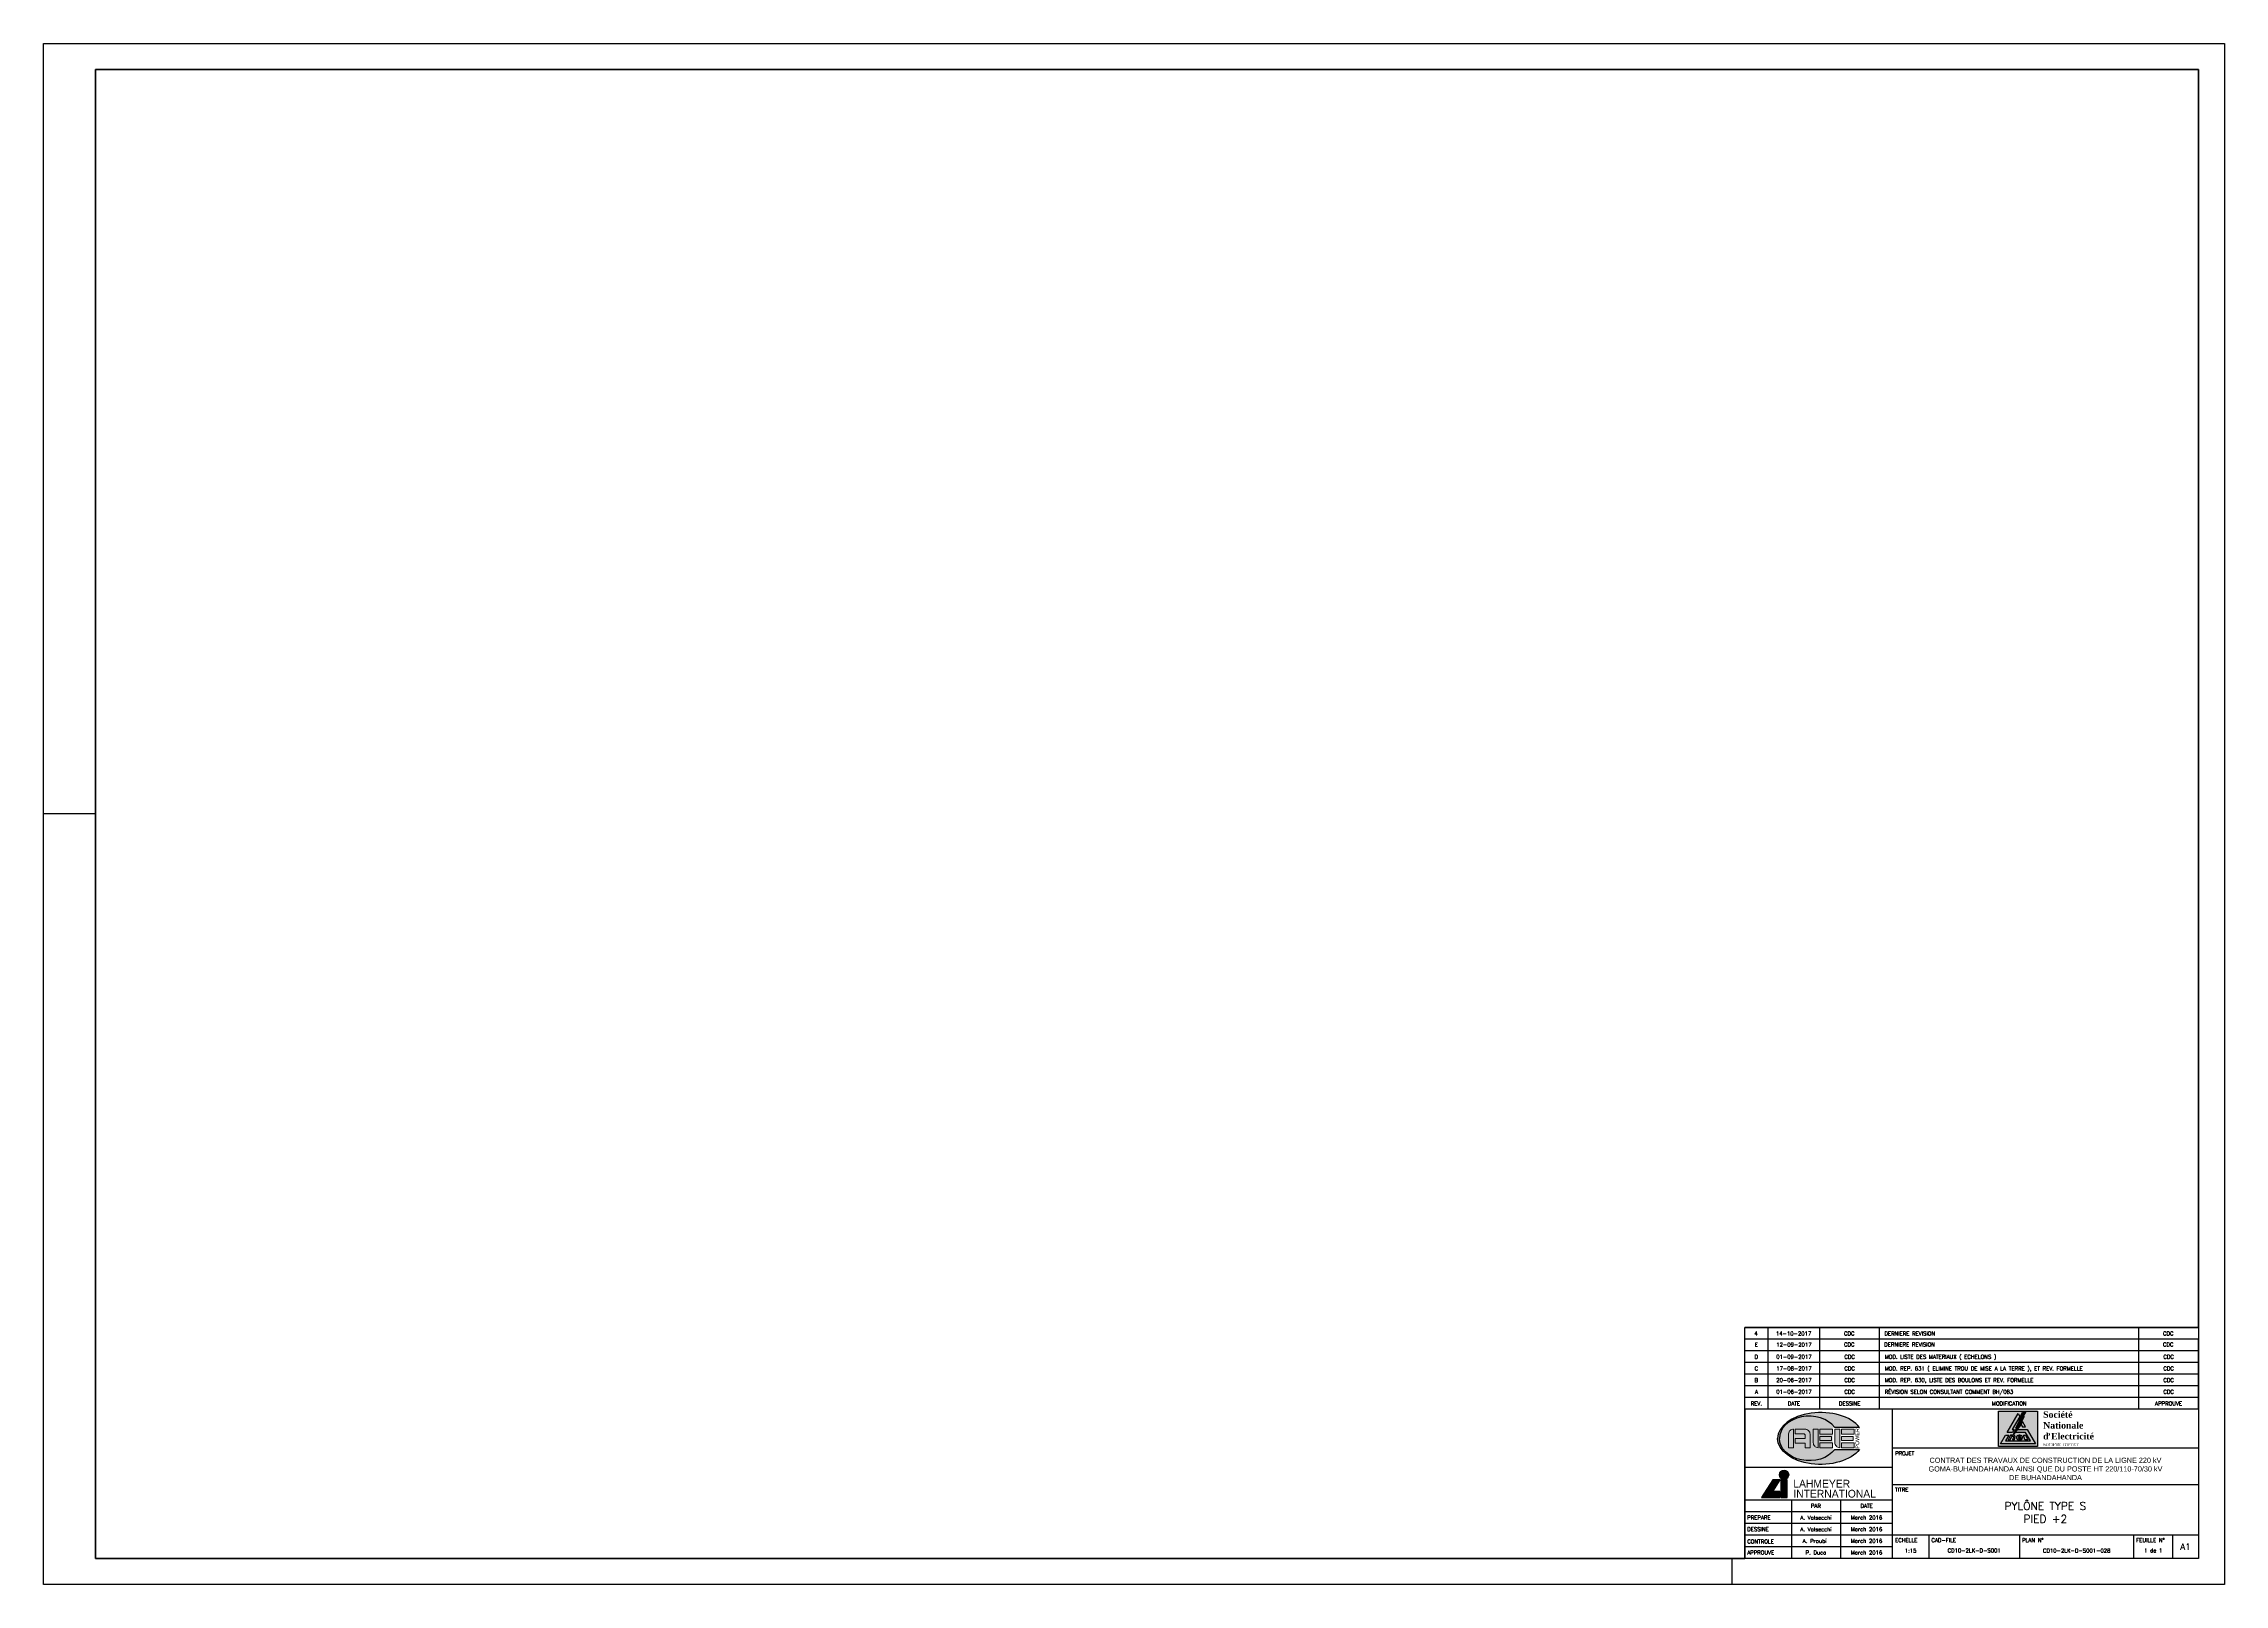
# Paper-space layout 'Layout1' of a CAD drawing. Header units: feet, sheet in millimetres. Extents: x 16 to 857, y 3 to 597.
# The model-space entities are those that its viewports show. They can reach past a viewport. Long polylines and large blocks are cut down to what shows.
import ezdxf
from ezdxf.enums import TextEntityAlignment as Align

# ---------------------------------------------------------------- set-up
doc = ezdxf.new("R2010")
doc.units = ezdxf.units.FT
doc.header["$LTSCALE"] = 150
doc.header["$MEASUREMENT"] = 0
for name, color, linetype in [('LS', 7, 'CONTINUOUS'), ('SELLO', 7, 'CONTINUOUS'), ('SELLO-MODIFI', 7, 'CONTINUOUS')]:
    doc.layers.add(name, color=color, linetype=linetype)
doc.styles.add('ARIAL', font='arial.ttf')
doc.styles.add('ROMANS', font='romans.shx', dxfattribs={"height": 2.5})
doc.styles.add('SWIS', font='swissl.ttf')
doc.styles.add('TIMES', font='times.ttf')
doc.styles.add('TIMESNEGRITA', font='timesbd.ttf')

# ---------------------------------------------------------------- blocks, each defined once
blk = doc.blocks.new('LOGO SNEL')
at = {"layer": 'SELLO'}
h = blk.add_hatch(color=170, dxfattribs=at)
h.paths.add_polyline_path([(-3.08, 6.8), (-18.08, 6.8), (-18.08, -6.8), (-3.08, -6.8)])
h.paths.add_polyline_path([(-7.65, 0.74), (-8.92, 0.74), (-9.49, 1.73), (-8.86, 2.83)], flags=16)
h.paths.add_polyline_path([(-8.27, 4.7), (-10.07, 1.41), (-9.68, 1.41), (-10.97, -0.35), (-7.02, -0.35), (-3.86, -5.82), (-17.3, -5.82), (-15.41, -2.54), (-14.14, -2.54), (-15.41, -4.72), (-5.76, -4.72), (-7.65, -1.44), (-11.77, -1.44), (-12.42, -2.33), (-11.14, 0.17), (-11.49, 0.35), (-10.07, 3.14), (-10.42, 3.31), (-8.86, 6.38), (-7.61, 6.48), (-8.59, 4.7)], flags=16)
h.paths.add_polyline_path([(-9.95, 4.72), (-12.88, -0.35), (-12.1, -0.35), (-12.73, -1.44), (-14.78, -1.44), (-10.58, 5.82)], flags=16)
h.paths.add_polyline_path([(-7.7, -2.54), (-6.81, -4.26), (-7.9, -4.26), (-8.53, -2.54)], flags=16)
h.paths.add_polyline_path([(-9.03, -2.9), (-8.93, -3.09), (-8.86, -3.32), (-8.85, -3.52), (-10.41, -3.52), (-10.38, -3.67), (-10.3, -3.76), (-10.29, -3.77), (-10.2, -3.81), (-10.08, -3.83), (-9.99, -3.84), (-9.86, -3.83), (-9.77, -3.8), (-9.67, -3.74), (-9.65, -3.71), (-8.86, -3.71), (-8.93, -3.87), (-9.08, -4.03), (-9.28, -4.14), (-9.49, -4.2), (-9.66, -4.23), (-9.86, -4.25), (-10.11, -4.26), (-10.37, -4.23), (-10.59, -4.18), (-10.79, -4.09), (-10.93, -3.99), (-11.07, -3.83), (-11.15, -3.62), (-11.17, -3.41), (-11.16, -3.21), (-11.09, -3), (-10.99, -2.87), (-10.89, -2.77), (-10.75, -2.68), (-10.55, -2.6), (-10.31, -2.55), (-10.07, -2.54), (-9.82, -2.54), (-9.57, -2.58), (-9.36, -2.66), (-9.18, -2.76)], flags=16)
h.paths.add_polyline_path([(-9.62, -3.12), (-9.59, -3.23), (-10.45, -3.23), (-10.38, -3.1), (-10.27, -3), (-10.12, -2.96), (-9.95, -2.95), (-9.73, -2.99)], flags=0)
h.paths.add_polyline_path([(-12.73, -2.84), (-12.72, -2.84, -0.53324), (-12.35, -3.38), (-12.71, -4.26), (-11.93, -4.26), (-11.72, -3.03, 0.387199), (-12, -2.58, 0.188481), (-12.93, -2.68), (-12.87, -2.54), (-13.47, -2.54), (-14.36, -4.26), (-13.57, -4.26), (-13.09, -3.08, -0.304428)], flags=16)
h = blk.add_hatch(color=50, dxfattribs=at)
h.paths.add_polyline_path([(-14.78, -1.44), (-12.73, -1.44), (-12.1, -0.35), (-12.88, -0.35), (-9.95, 4.72), (-10.58, 5.82)])
h.paths.add_polyline_path([(-8.86, 2.83), (-9.49, 1.73), (-8.92, 0.74), (-7.65, 0.74)])
h.paths.add_polyline_path([(-10.97, -0.35), (-11.77, -1.44), (-7.65, -1.44), (-5.76, -4.72), (-15.41, -4.72), (-14.14, -2.54), (-15.41, -2.54), (-17.3, -5.82), (-3.86, -5.82), (-7.02, -0.35)])
h.paths.add_polyline_path([(-7.7, -2.54), (-8.53, -2.54), (-7.9, -4.26), (-6.81, -4.26)], flags=17)
h.paths.add_polyline_path([(-8.95, -3.05), (-9.01, -2.95), (-9.07, -2.87), (-9.15, -2.79), (-9.23, -2.73), (-9.31, -2.68), (-9.41, -2.64), (-9.52, -2.6), (-9.63, -2.57), (-9.76, -2.55), (-9.89, -2.54), (-10.03, -2.54), (-10.11, -2.54), (-10.24, -2.55), (-10.37, -2.56), (-10.49, -2.59), (-10.6, -2.62), (-10.7, -2.66), (-10.79, -2.71), (-10.87, -2.76), (-10.9, -2.79), (-10.99, -2.87), (-11.05, -2.95), (-11.11, -3.05), (-11.14, -3.16), (-11.17, -3.27), (-11.17, -3.4), (-11.17, -3.44), (-11.16, -3.56), (-11.13, -3.67), (-11.09, -3.78), (-11.03, -3.87), (-10.96, -3.96), (-10.87, -4.03), (-10.83, -4.06), (-10.74, -4.11), (-10.64, -4.16), (-10.54, -4.19), (-10.42, -4.22), (-10.3, -4.24), (-10.17, -4.25), (-10.03, -4.26), (-9.92, -4.25), (-9.78, -4.25), (-9.66, -4.23), (-9.54, -4.21), (-9.43, -4.19), (-9.33, -4.15), (-9.24, -4.12), (-9.14, -4.06), (-9.04, -3.99), (-8.97, -3.91), (-8.91, -3.81), (-8.86, -3.71), (-9.62, -3.71), (-9.8, -3.82), (-10.04, -3.84), (-10.27, -3.79), (-10.38, -3.67), (-10.41, -3.52), (-8.85, -3.52), (-8.86, -3.38), (-8.88, -3.26), (-8.91, -3.15)], flags=17)
h.paths.add_polyline_path([(-9.59, -3.23), (-10.45, -3.23), (-10.38, -3.1), (-10.27, -3), (-10.12, -2.96), (-9.95, -2.95), (-9.73, -2.99), (-9.62, -3.12)], flags=16)
h.paths.add_polyline_path([(-12.35, -3.38), (-12.71, -4.26), (-11.93, -4.26), (-11.72, -3.03, 0.387199), (-12, -2.58, 0.188481), (-12.93, -2.68), (-12.87, -2.54), (-13.47, -2.54), (-14.36, -4.26), (-13.57, -4.26), (-13.09, -3.08, -0.304428), (-12.73, -2.84), (-12.72, -2.84, -0.53324)], flags=17)
blk.add_hatch(color=10, dxfattribs=at).paths.add_polyline_path([(-11.14, 0.17), (-11.49, 0.35), (-10.07, 3.14), (-10.42, 3.31), (-8.86, 6.38), (-7.61, 6.48), (-8.59, 4.7), (-8.27, 4.7), (-10.07, 1.41), (-9.68, 1.41), (-12.42, -2.33)])
at = {"layer": 'SELLO', "color": 170}
blk.add_lwpolyline([(-18.08, 6.8), (-3.08, 6.8), (-3.08, -6.8), (-18.08, -6.8)], close=True, dxfattribs=at)
at = {"layer": 'SELLO', "color": 50}
for points in [[(-14.78, -1.44), (-10.58, 5.82), (-9.95, 4.72), (-12.88, -0.35), (-12.1, -0.35), (-12.73, -1.44)], [(-8.92, 0.74), (-7.65, 0.74), (-8.86, 2.83), (-9.49, 1.73)], [(-10.9, -2.79), (-10.99, -2.87), (-11.05, -2.95), (-11.11, -3.05), (-11.14, -3.16), (-11.17, -3.27), (-11.17, -3.4), (-11.17, -3.44), (-11.16, -3.56), (-11.13, -3.67), (-11.09, -3.78), (-11.03, -3.87), (-10.96, -3.96), (-10.87, -4.03), (-10.83, -4.06), (-10.74, -4.11), (-10.64, -4.16), (-10.54, -4.19), (-10.42, -4.22), (-10.3, -4.24), (-10.17, -4.25), (-10.03, -4.26), (-9.92, -4.25), (-9.78, -4.25), (-9.66, -4.23), (-9.54, -4.21), (-9.43, -4.19), (-9.33, -4.15), (-9.24, -4.12), (-9.14, -4.06), (-9.04, -3.99), (-8.97, -3.91), (-8.91, -3.81), (-8.86, -3.71), (-9.65, -3.71), (-9.67, -3.74), (-9.77, -3.8), (-9.86, -3.83), (-9.99, -3.84), (-10.08, -3.83), (-10.2, -3.81), (-10.29, -3.77), (-10.3, -3.76), (-10.38, -3.67), (-10.41, -3.52), (-8.85, -3.52), (-8.86, -3.38), (-8.88, -3.26), (-8.91, -3.15), (-8.95, -3.05), (-9.01, -2.95), (-9.07, -2.87), (-9.15, -2.79), (-9.23, -2.73), (-9.31, -2.68), (-9.41, -2.64), (-9.52, -2.6), (-9.63, -2.57), (-9.76, -2.55), (-9.89, -2.54), (-10.03, -2.54), (-10.11, -2.54), (-10.24, -2.55), (-10.37, -2.56), (-10.49, -2.59), (-10.6, -2.62), (-10.7, -2.66), (-10.79, -2.71), (-10.87, -2.76)], [(-9.99, -2.95), (-10.12, -2.96), (-10.23, -2.99), (-10.29, -3.02), (-10.38, -3.1), (-10.43, -3.2), (-10.44, -3.23), (-9.59, -3.23), (-9.62, -3.12), (-9.7, -3.03), (-9.71, -3.02), (-9.8, -2.97), (-9.92, -2.95)], [(-6.81, -4.26), (-7.9, -4.26), (-8.53, -2.54), (-7.7, -2.54)]]:
    blk.add_lwpolyline(points, close=True, dxfattribs=at)
at = {"layer": 'SELLO', "color": 10}
blk.add_lwpolyline([(-11.14, 0.17), (-11.49, 0.35), (-10.07, 3.14), (-10.42, 3.31), (-8.86, 6.38), (-7.61, 6.48), (-8.59, 4.7), (-8.27, 4.7), (-10.07, 1.41), (-9.68, 1.41), (-12.42, -2.33)], close=True, dxfattribs=at)
at = {"layer": 'SELLO', "color": 50}
blk.add_lwpolyline([(-10.97, -0.35), (-7.02, -0.35), (-3.86, -5.82), (-17.3, -5.82), (-15.41, -2.54), (-14.14, -2.54), (-15.41, -4.72), (-5.76, -4.72), (-7.65, -1.44), (-11.77, -1.44)], dxfattribs=at)
blk.add_lwpolyline([(-12.73, -2.84), (-12.72, -2.84, -0.53324), (-12.35, -3.38), (-12.71, -4.26), (-11.93, -4.26), (-11.72, -3.03, 0.387199), (-12, -2.58, 0.188481), (-12.93, -2.68), (-12.87, -2.54), (-13.47, -2.54), (-14.36, -4.26), (-13.57, -4.26), (-13.09, -3.08, -0.304428)], format="xyb", close=True, dxfattribs=at)
at = {"layer": 'SELLO'}
for s, height, style, p in [('SOCIETE  D ETAT', 1.0938, 'TIMES', (-0.9, -6.16)), (',', 2.5, 'TIMESNEGRITA', (1, -1.03)), (',', 1.09, 'TIMES', (7.74, -5.24))]:
    blk.add_text(s, height=height, dxfattribs=dict(at, style=style)).set_placement(p, align=Align.MIDDLE_LEFT)
at = {"layer": 'SELLO', "insert": (-0.9, 1.28), "char_height": 2.5, "width": 21.0938, "attachment_point": 4, "style": 'TIMESNEGRITA'}
blk.add_mtext('Société\\PNationale\\Pd Electricité', dxfattribs=at)
blk = doc.blocks.new('LOGO LAHMEYER')
at = {"layer": 'SELLO', "true_color": 0x231f20}
h = blk.add_hatch(color=250, dxfattribs=at)
h.dxf.hatch_style = 1
h.paths.add_polyline_path([(-14.55, -5.31), (-12.12, -5.31), (-12.12, 1.57), (-14.55, 1.57)])
h.paths.add_polyline_path([(-14.98, -5.31), (-14.98, -2.89), (-17.59, -2.89), (-14.81, 1.57), (-17.67, 1.57), (-21.98, -5.31)])
at = {"layer": 'SELLO', "true_color": 0xee1c25}
h = blk.add_hatch(color=240, dxfattribs=at)
h.dxf.hatch_style = 1
edge = h.paths.add_edge_path()
edge.add_arc((-13.33, 3.51), 1.8, 0, 360)
at = {"layer": 'SELLO', "color": 250, "true_color": 0x231f20}
for points in [[(-14.98, -5.31), (-14.98, -2.89), (-17.59, -2.89), (-14.81, 1.57), (-17.67, 1.57), (-21.98, -5.31)], [(-14.55, -5.31), (-12.12, -5.31), (-12.12, 1.57), (-14.55, 1.57)]]:
    blk.add_lwpolyline(points, close=True, dxfattribs=at)
at = {"layer": 'SELLO', "color": 240, "true_color": 0xee1c25}
blk.add_circle((-13.33, 3.51), 1.8, dxfattribs=at)
at = {"layer": 'SELLO', "color": 250, "true_color": 0x231f20, "style": 'ARIAL', "width": 0.95}
blk.add_text('LAHMEYER', height=3, dxfattribs=at).set_placement((-9.74, 1.57), align=Align.TOP_LEFT)
blk.add_text('INTERNATIONAL', height=3, dxfattribs=at).set_placement((-9.74, -6.2), align=Align.BOTTOM_LEFT)
blk = doc.blocks.new('LOGO AEE')
at = {"layer": 'SELLO', "true_color": 0x2e4894}
h = blk.add_hatch(color=167, dxfattribs=at)
h.dxf.hatch_style = 1
edge = h.paths.add_edge_path()
edge.add_ellipse((0.8, 0), major_axis=(-16.61, 0), ratio=0.602151, start_angle=205.37693, end_angle=360)
edge.add_ellipse((0.8, 0), major_axis=(-16.61, 0), ratio=0.602151, start_angle=0, end_angle=154.62307)
edge.add_line((15.81, -4.29), (6.23, -4.29))
edge.add_ellipse((-3.66, 0), major_axis=(-11.43, 0), ratio=0.75, start_angle=0, end_angle=150, ccw=False)
edge.add_ellipse((-3.66, 0), major_axis=(-11.43, 0), ratio=0.75, start_angle=210, end_angle=360, ccw=False)
edge.add_line((6.23, 4.29), (15.81, 4.29))
at = {"layer": 'SELLO', "lineweight": 0, "true_color": 0x615b56}
h = blk.add_hatch(color=251, dxfattribs=at)
h.dxf.hatch_style = 1
h.paths.add_polyline_path([(13.74, 3.57), (8.83, 3.57), (8.83, 1.68), (13.74, 1.68)])
h.paths.add_polyline_path([(8.18, 3.57), (6.3, 3.57), (6.3, -1.63), (6.32, -1.93), (6.41, -2.33), (6.59, -2.68), (6.85, -3.01), (7.04, -3.19), (7.39, -3.4), (7.77, -3.53), (8.18, -3.57)])
h.paths.add_polyline_path([(13.33, 0.77), (8.83, 0.77), (8.83, -0.76), (13.33, -0.76)])
h.paths.add_polyline_path([(13.74, -1.73), (8.83, -1.73), (8.83, -3.57), (13.74, -3.57)])
h.paths.add_polyline_path([(5.41, 3.57), (0.49, 3.57), (0.49, 1.68), (5.41, 1.68)])
h.paths.add_polyline_path([(-0.15, 3.57), (-2.03, 3.57), (-2.03, -1.63), (-2.01, -1.93), (-1.91, -2.33), (-1.74, -2.68), (-1.48, -3.01), (-1.29, -3.19), (-0.94, -3.4), (-0.56, -3.53), (-0.15, -3.57)])
h.paths.add_polyline_path([(5, 0.77), (0.49, 0.77), (0.49, -0.76), (5, -0.76)])
h.paths.add_polyline_path([(5.41, -1.73), (0.49, -1.73), (0.49, -3.57), (5.41, -3.57)])
h.paths.add_polyline_path([(-9.67, 3.57), (-9.93, 3.56), (-10.33, 3.47), (-10.69, 3.29), (-11.01, 3.04), (-11.17, 2.88), (-11.38, 2.54), (-11.51, 2.15), (-11.55, 1.73), (-11.55, -3.57), (-9.67, -3.57)])
h.paths.add_polyline_path([(-5.34, 3.57), (-9.04, 3.57), (-9.04, 1.73), (-5.77, 1.73), (-5.59, 1.73), (-5.26, 1.56), (-5.2, 1.45), (-5.13, 1.02), (-5.13, -0.02), (-9.04, -0.02), (-9.04, -1.84), (-5.13, -1.84), (-5.13, -3.57), (-3.3, -3.57), (-3.3, 1.73), (-3.31, 1.99), (-3.41, 2.38), (-3.61, 2.73), (-3.89, 3.04), (-4.15, 3.25), (-4.51, 3.43), (-4.91, 3.54)])
at = {"layer": 'SELLO', "color": 251, "lineweight": 0, "true_color": 0x615b56}
for points in [[(-9.67, 3.57), (-9.93, 3.56), (-10.33, 3.47), (-10.69, 3.29), (-11.01, 3.04), (-11.17, 2.88), (-11.38, 2.54), (-11.51, 2.15), (-11.55, 1.73), (-11.55, -3.57), (-9.67, -3.57)], [(-5.34, 3.57), (-9.04, 3.57), (-9.04, 1.73), (-5.77, 1.73), (-5.59, 1.73), (-5.26, 1.56), (-5.2, 1.45), (-5.13, 1.02), (-5.13, -0.02), (-9.04, -0.02), (-9.04, -1.84), (-5.13, -1.84), (-5.13, -3.57), (-3.3, -3.57), (-3.3, 1.73), (-3.31, 1.99), (-3.41, 2.38), (-3.61, 2.73), (-3.89, 3.04), (-4.15, 3.25), (-4.51, 3.43), (-4.91, 3.54)], [(-0.15, 3.57), (-2.03, 3.57), (-2.03, -1.63), (-2.01, -1.93), (-1.91, -2.33), (-1.74, -2.68), (-1.48, -3.01), (-1.29, -3.19), (-0.94, -3.4), (-0.56, -3.53), (-0.15, -3.57)], [(5.41, 3.57), (0.49, 3.57), (0.49, 1.68), (5.41, 1.68)], [(5, 0.77), (0.49, 0.77), (0.49, -0.76), (5, -0.76)], [(8.18, 3.57), (6.3, 3.57), (6.3, -1.63), (6.32, -1.93), (6.41, -2.33), (6.59, -2.68), (6.85, -3.01), (7.04, -3.19), (7.39, -3.4), (7.77, -3.53), (8.18, -3.57)], [(13.74, 3.57), (8.83, 3.57), (8.83, 1.68), (13.74, 1.68)], [(13.33, 0.77), (8.83, 0.77), (8.83, -0.76), (13.33, -0.76)], [(5.41, -1.73), (0.49, -1.73), (0.49, -3.57), (5.41, -3.57)], [(13.74, -1.73), (8.83, -1.73), (8.83, -3.57), (13.74, -3.57)]]:
    blk.add_lwpolyline(points, close=True, dxfattribs=at)
at = {"layer": 'SELLO', "color": 167, "true_color": 0x2e4894}
for points in [[(6.23, 4.29), (15.81, 4.29)], [(6.23, -4.29), (15.81, -4.29)]]:
    blk.add_lwpolyline(points, dxfattribs=at)
for centre, major_axis, ratio, start_param in [((0.8, 0), (-16.61, 0), 0.602151, 3.584504), ((-3.66, 0), (-11.43, 0), 0.75, 3.665191)]:
    blk.add_ellipse(centre, major_axis=major_axis, ratio=ratio, start_param=start_param, end_param=6.283185, dxfattribs=at)
at = {"layer": 'SELLO', "color": 167, "true_color": 0x2e4894, "extrusion": (0, 0, -1)}
for centre, major_axis, ratio, start_param in [((-3.66, 0), (-11.43, 0), 0.75, 3.665191), ((0.8, 0), (-16.61, 0), 0.602151, 3.584504)]:
    blk.add_ellipse(centre, major_axis=major_axis, ratio=ratio, start_param=start_param, end_param=6.283185, dxfattribs=at)
at = {"layer": 'SELLO', "color": 13, "true_color": 0xd3505e, "style": 'SWIS'}
blk.add_text('POWER', height=1.5, rotation=90, dxfattribs=at).set_placement((14.91, 0), align=Align.MIDDLE)

psp = doc.layouts.get("Layout1")

# ---------------------------------------------------------------- linework, layer by layer
at = {"layer": 'LS', "color": 8}
psp.add_lwpolyline([(35.74, 586.62), (35.74, 12.62), (671.74, 12.62), (671.74, 101.62), (846.74, 101.62), (846.74, 586.62), (35.74, 586.62)], close=True, dxfattribs=at)
at = {"layer": 'SELLO'}
for p, q in [((35.74, 299.62), (15.74, 299.62)), ((666.74, 12.62), (666.74, 2.62))]:
    psp.add_line(p, q, dxfattribs=at)
at = {"layer": 'SELLO', "color": 2}
for p, q in [((846.74, 101.62), (671.74, 101.62)), ((680.74, 70.12), (680.74, 101.62)), ((700.74, 70.12), (700.74, 101.62)), ((723.74, 70.12), (723.74, 101.62)), ((823.74, 70.12), (823.74, 101.62)), ((846.74, 97.12), (671.74, 97.12)), ((846.74, 92.62), (671.74, 92.62)), ((846.74, 88.12), (671.74, 88.12)), ((846.74, 83.62), (671.74, 83.62)), ((846.74, 83.62), (671.74, 83.62)), ((846.74, 79.12), (671.74, 79.12)), ((846.74, 79.12), (671.74, 79.12)), ((728.74, 41.12), (728.74, 70.12)), ((846.74, 55.12), (728.74, 55.12)), ((728.74, 47.62), (671.74, 47.62)), ((728.74, 35.12), (671.74, 35.12)), ((689.74, 35.12), (689.74, 12.62)), ((708.74, 35.12), (708.74, 12.62)), ((728.74, 30.62), (671.74, 30.62)), ((728.74, 26.12), (671.74, 26.12)), ((728.74, 21.62), (671.74, 21.62)), ((728.74, 17.12), (671.74, 17.12)), ((728.74, 12.62), (728.74, 21.62)), ((742.74, 21.62), (742.74, 12.62)), ((777.74, 21.62), (777.74, 12.62)), ((821.74, 21.62), (821.74, 12.62)), ((836.74, 21.62), (836.74, 12.62))]:
    psp.add_line(p, q, dxfattribs=at)
at = {"layer": 'SELLO', "color": 8}
for p, q in [((671.74, 70.12), (671.74, 97.12)), ((846.74, 70.12), (846.74, 97.12)), ((671.74, 70.12), (671.74, 12.62)), ((846.74, 70.12), (671.74, 70.12)), ((846.74, 70.12), (846.74, 12.62)), ((846.74, 12.62), (671.74, 12.62))]:
    psp.add_line(p, q, dxfattribs=at)
at = {"layer": 'SELLO', "color": 3}
psp.add_line((846.74, 74.62), (671.74, 74.62), dxfattribs=at)
at = {"layer": 'SELLO'}
psp.add_lwpolyline([(15.74, 596.62), (856.74, 596.62), (856.74, 2.62), (15.74, 2.62)], close=True, dxfattribs=at)
at = {"layer": 'SELLO', "color": 8}
psp.add_lwpolyline([(35.74, 586.62), (846.74, 586.62), (846.74, 12.62), (35.74, 12.62)], close=True, dxfattribs=at)
at = {"layer": 'SELLO', "color": 5}
psp.add_lwpolyline([(728.74, 41.12), (846.74, 41.12), (846.74, 21.62), (728.74, 21.62)], close=True, dxfattribs=at)

# ---------------------------------------------------------------- block references
at = {"layer": 'SELLO', "color": 4}
for name, p in [('LOGO AEE', (700.24, 58.87)), ('LOGO LAHMEYER', (700.24, 41.37))]:
    psp.add_blockref(name, p, dxfattribs=at)
at = {"layer": 'SELLO'}
psp.add_blockref('LOGO SNEL', (787.74, 62.62), dxfattribs=at)

# ---------------------------------------------------------------- texts
at = {"layer": 'SELLO', "color": 2, "style": 'ROMANS'}
for s, height, p in [('REV.', 1.5, (676.24, 72.37)), ('DATE', 1.5, (690.74, 72.37)), ('DESSINE', 1.5, (712.24, 72.37)), ('MODIFICATION', 1.5, (773.74, 72.37)), ('APPROUVE', 1.5, (835.24, 72.37)), ('A. Valsecchi', 1.5, (699.24, 28.37)), ('PAR', 1.5, (699.24, 32.87)), ('March 2016', 1.5, (718.74, 28.37)), ('DATE', 1.5, (718.74, 32.87)), ('A. Valsecchi', 1.5, (699.24, 23.87)), ('A. Proubi ', 1.5, (699.24, 19.37)), ('March 2016', 1.5, (718.74, 23.87)), ('March 2016', 1.5, (718.74, 19.37)), ('A1', 2.5, (841.74, 17.12)), ('P. Duca', 1.5, (699.24, 14.87)), ('March 2016', 1.5, (718.74, 14.87))]:
    psp.add_text(s, height=height, dxfattribs=at).set_placement(p, align=Align.MIDDLE)
for s, p in [('PROJET', (729.74, 53.12)), ('TITRE', (729.74, 39.12)), ('PREPARE', (672.74, 28.37)), ('CONTROLE', (672.74, 19.12)), ('DESSINE', (672.74, 23.87)), ('ECHELLE', (729.74, 19.62)), ('CAD-FILE', (743.74, 19.62)), ('PLAN N%%D', (778.74, 19.62)), ('FEUILLE N%%D', (822.74, 19.62)), ('APPROUVE', (672.74, 14.87))]:
    psp.add_text(s, height=1.5, dxfattribs=at).set_placement(p, align=Align.MIDDLE_LEFT)
for s, p in [('1:15', (735.74, 14.86)), ('CD10-2LK-D-S001', (760.24, 14.93)), ('1 de 1', (829.24, 14.93))]:
    psp.add_text(s, height=1.5, dxfattribs=at).set_placement(p, align=Align.CENTER)
at = {"layer": 'SELLO', "color": 3, "style": 'ROMANS'}
psp.add_text('CD10-2LK-D-S001-028', height=1.5, dxfattribs=at).set_placement((799.74, 14.86), align=Align.CENTER)
at = {"layer": 'SELLO', "attachment_point": 5}
for s, insert, char_height, style in [('{\\C2;CONTRAT DES TRAVAUX DE CONSTRUCTION DE LA LIGNE 220 kV GOMA-BUHANDAHANDA AINSI QUE DU POSTE HT 220/110-70/30 kV\\PDE BUHANDAHANDA}', (787.74, 47.12), 2, 'ARIAL'), ('{\\C4;PYLÔNE TYPE S\\P\\C3;PIED +2}', (787.74, 30.37), 3, 'ROMANS')]:
    psp.add_mtext_dynamic_manual_height_columns(s, width=118, gutter_width=12.5, heights=[0], dxfattribs=dict(at, insert=insert, char_height=char_height, style=style))
at = {"layer": 'SELLO-MODIFI', "color": 2, "style": 'ROMANS'}
for s, p in [('4', (676.13, 99.31)), ('E', (676.21, 95.04)), ('14-10-2017', (690.63, 99.31)), ('12-09-2017', (690.71, 95.04)), ('CDC', (712.08, 95.1)), ('CDC', (712.13, 99.31)), ('CDC', (835.08, 95.1)), ('CDC', (835.13, 99.31)), ('C', (676.24, 85.87)), ('D', (676.24, 90.37)), ('01-09-2017', (690.74, 90.37)), ('17-08-2017', (690.74, 85.87)), ('CDC', (712.24, 90.37)), ('CDC', (712.24, 85.87)), ('CDC', (835.24, 90.37)), ('CDC', (835.24, 85.87)), ('A', (676.24, 76.87)), ('B', (676.24, 81.37)), ('20-06-2017', (690.74, 81.37)), ('01-06-2017', (690.74, 76.87)), ('CDC', (712.24, 81.37)), ('CDC', (712.24, 76.87)), ('CDC', (835.24, 81.37)), ('CDC', (835.24, 76.87))]:
    psp.add_text(s, height=1.5, dxfattribs=at).set_placement(p, align=Align.MIDDLE)
for s, p in [('DERNIERE REVISION', (725.58, 95.1)), ('DERNIERE REVISION', (725.63, 99.31)), ('MOD. LISTE DES MATERIAUX ( ECHELONS )', (725.74, 90.37)), ('MOD. REP. 631 ( ELIMINE TROU DE MISE A LA TERRE ), ET REV. FORMELLE', (725.74, 85.87)), ('MOD. REP. 630, LISTE DES BOULONS ET REV. FORMELLE', (725.74, 81.37)), ('RÉVISION SELON CONSULTANT COMMENT BH/083', (725.74, 76.87))]:
    psp.add_text(s, height=1.5, dxfattribs=at).set_placement(p, align=Align.MIDDLE_LEFT)

doc.saveas('drawing.dxf')
